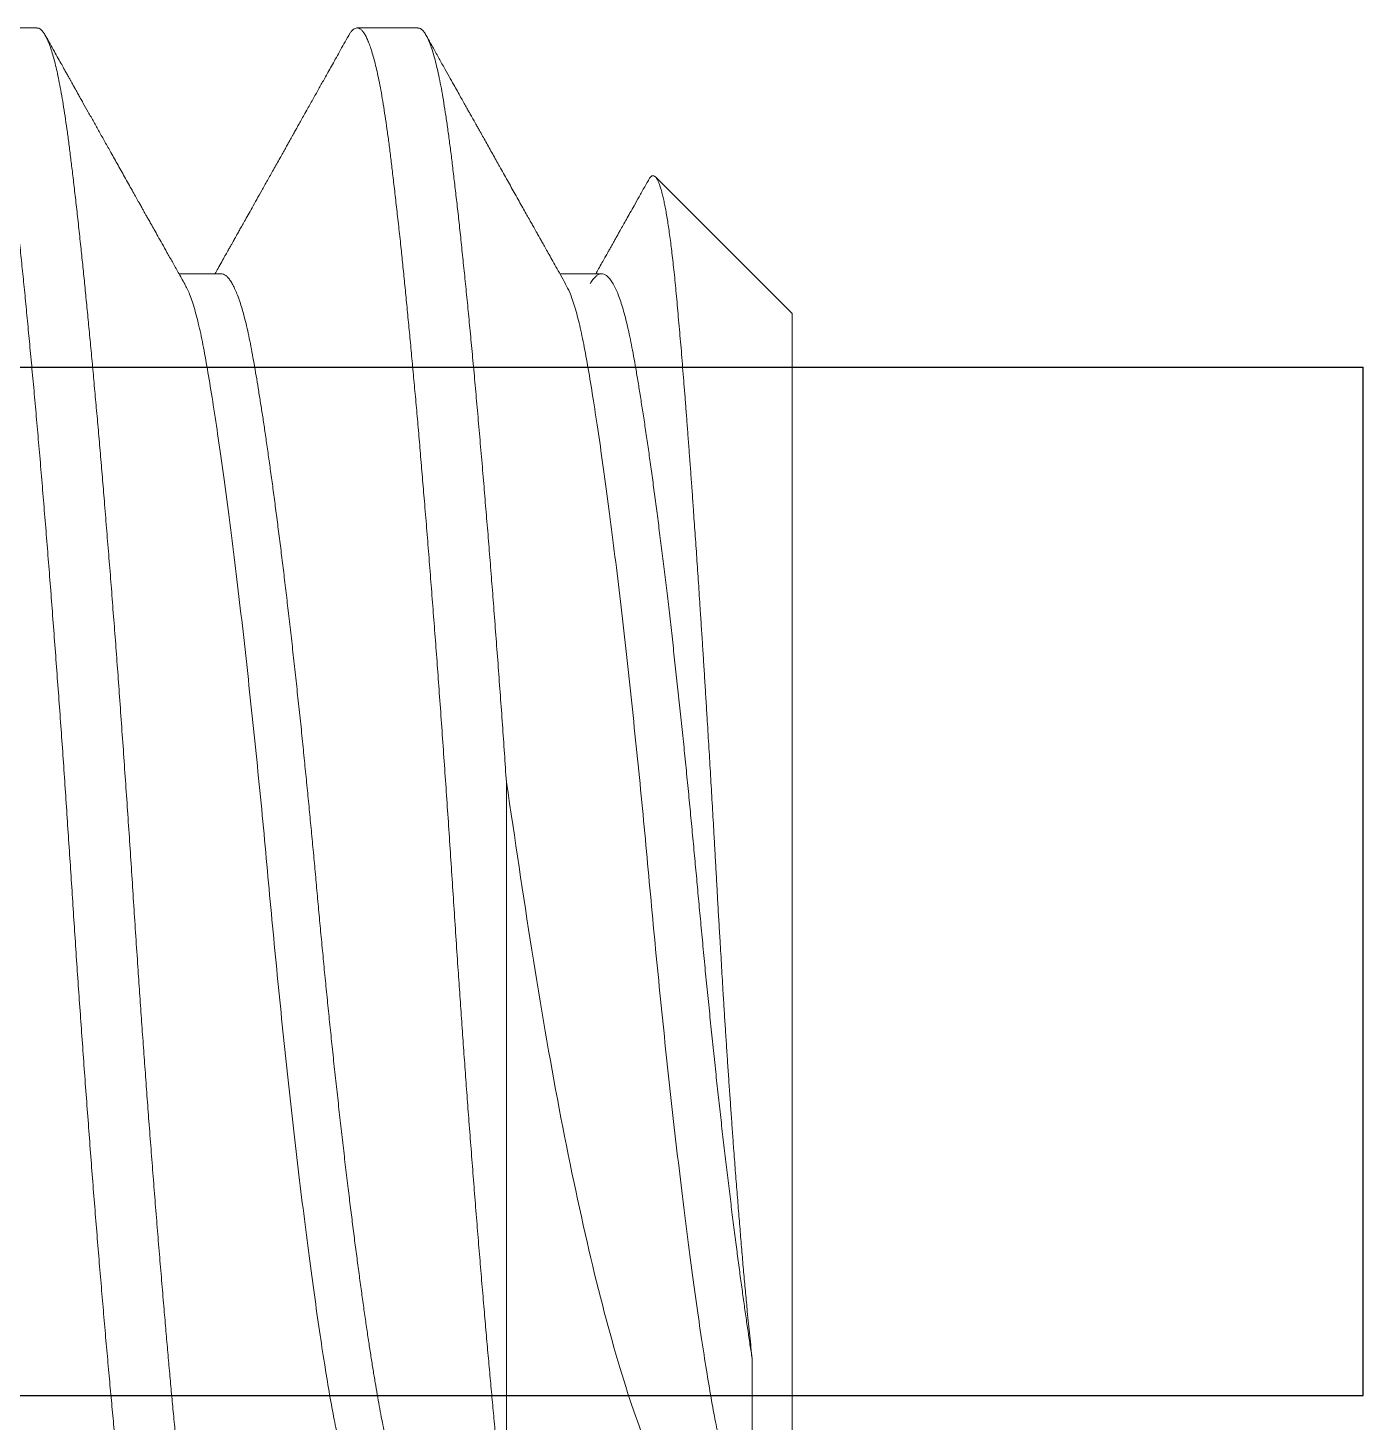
# Model space of a CAD drawing. Header units: inches. Extents: x 1.6 to 15, y -0.1 to 9.4.
# Drawn here: x 12.2843 to 12.406, y 4.4261 to 4.5532 of the extents above; entities that cross this region are included whole.
import ezdxf

# ---------------------------------------------------------------- set-up
doc = ezdxf.new("R2010")
doc.units = ezdxf.units.IN
doc.header["$MEASUREMENT"] = 0
doc.linetypes.add('SLD-Solid', pattern=[0])
doc.layers.add('Delrin', color=18, linetype='Continuous')
doc.layers.add('Screws', color=6, linetype='Continuous')

msp = doc.modelspace()

# ---------------------------------------------------------------- linework, layer by layer
at = {"layer": 'Delrin'}
for p, q in [((12.14353, 4.52228), (12.40603, 4.52228)), ((12.40603, 4.42853), (12.40603, 4.52228)), ((12.14353, 4.42853), (12.40603, 4.42853))]:
    msp.add_line(p, q, dxfattribs=at)
at = {"layer": 'Screws', "color": 7, "linetype": 'SLD-Solid', "lineweight": 15}
for p, q in [((12.28512, 4.55319), (12.27958, 4.55319)), ((12.31984, 4.55319), (12.3143, 4.55319)), ((12.35397, 4.52715), (12.3415, 4.53961)), ((12.30188, 4.53078), (12.29807, 4.53078)), ((12.33661, 4.53078), (12.3328, 4.53078)), ((12.35397, 4.52715), (12.35397, 4.47541)), ((12.32792, 4.41519), (12.32792, 4.48444)), ((12.35397, 4.47541), (12.35397, 4.42367))]:
    msp.add_line(p, q, dxfattribs=at)
for points, knots in [([(12.29694, 4.39763), (12.29688, 4.39763), (12.29675, 4.39764), (12.29655, 4.39778), (12.29634, 4.39802), (12.29614, 4.39836), (12.29593, 4.3988), (12.29573, 4.39933), (12.29553, 4.39995), (12.29533, 4.40066), (12.29514, 4.40146), (12.29495, 4.40234), (12.29476, 4.40332), (12.29458, 4.40438), (12.29439, 4.40552), (12.29422, 4.40674), (12.29405, 4.40803), (12.29387, 4.40939), (12.2937, 4.41084), (12.29352, 4.41238), (12.29333, 4.414), (12.29314, 4.41571), (12.29295, 4.41751), (12.29275, 4.41937), (12.29256, 4.42131), (12.29236, 4.4233), (12.29216, 4.42537), (12.29196, 4.42752), (12.29175, 4.42975), (12.29154, 4.43207), (12.29133, 4.43444), (12.29112, 4.43687), (12.29091, 4.43934), (12.2907, 4.44187), (12.29049, 4.44443), (12.29028, 4.44703), (12.29008, 4.44965), (12.28988, 4.4523), (12.28968, 4.45496), (12.28948, 4.45763), (12.28929, 4.46028), (12.2891, 4.46293), (12.28891, 4.46557), (12.28873, 4.46822), (12.28855, 4.47088), (12.28838, 4.47354), (12.28821, 4.4762), (12.28803, 4.47885), (12.28785, 4.48152), (12.28767, 4.48421), (12.28749, 4.4869), (12.2873, 4.48959), (12.2871, 4.49228), (12.2869, 4.49497), (12.2867, 4.49764), (12.2865, 4.50028), (12.2863, 4.50288), (12.2861, 4.50544), (12.28589, 4.50796), (12.28569, 4.51047), (12.28548, 4.51295), (12.28527, 4.5154), (12.28506, 4.51779), (12.28485, 4.52013), (12.28464, 4.5224), (12.28443, 4.52461), (12.28423, 4.52675), (12.28403, 4.52881), (12.28383, 4.53079), (12.28363, 4.5327), (12.28344, 4.53452), (12.28325, 4.53625), (12.28306, 4.53788), (12.28288, 4.53942), (12.28271, 4.54087), (12.28254, 4.54225), (12.28237, 4.54356), (12.28219, 4.54481), (12.28201, 4.54598), (12.28183, 4.54707), (12.28164, 4.54809), (12.28145, 4.54902), (12.28125, 4.54987), (12.28106, 4.55062), (12.28086, 4.55128), (12.28065, 4.55185), (12.28045, 4.55232), (12.28024, 4.55269), (12.28004, 4.55296), (12.27983, 4.55313), (12.27962, 4.55321), (12.27942, 4.55318), (12.27921, 4.55305), (12.27901, 4.55284), (12.27887, 4.55261), (12.27881, 4.55251)], [0, 0, 0, 0, 0.009381, 0.020443, 0.031492, 0.04252, 0.05352, 0.064485, 0.075214, 0.085896, 0.096524, 0.107093, 0.117811, 0.128456, 0.139021, 0.149501, 0.159891, 0.170281, 0.180761, 0.191302, 0.201922, 0.212616, 0.223377, 0.234199, 0.244882, 0.255611, 0.266381, 0.277185, 0.288237, 0.29931, 0.310396, 0.321489, 0.332581, 0.343664, 0.354732, 0.365752, 0.376742, 0.387695, 0.398604, 0.409462, 0.420071, 0.430618, 0.441099, 0.451507, 0.462047, 0.4725, 0.482871, 0.493288, 0.503794, 0.514383, 0.525049, 0.535764, 0.546545, 0.557385, 0.568278, 0.579217, 0.589999, 0.600813, 0.611651, 0.622508, 0.633597, 0.64469, 0.65578, 0.66686, 0.677921, 0.688957, 0.699961, 0.710901, 0.721795, 0.732636, 0.743418, 0.754135, 0.764591, 0.774972, 0.785274, 0.795491, 0.805859, 0.816304, 0.826835, 0.837448, 0.848136, 0.858895, 0.869718, 0.880575, 0.891483, 0.902435, 0.913424, 0.924444, 0.935289, 0.94615, 0.95702, 0.967891, 0.978979, 0.990054, 1, 1, 1, 1]), ([(12.30325, 4.3983), (12.30319, 4.39821), (12.30307, 4.39801), (12.30289, 4.39781), (12.30271, 4.39767), (12.30253, 4.39761), (12.30234, 4.39763), (12.30216, 4.39773), (12.30198, 4.39791), (12.3018, 4.39816), (12.30161, 4.39851), (12.3014, 4.39896), (12.3012, 4.39955), (12.30099, 4.40024), (12.30079, 4.401), (12.3006, 4.40183), (12.30042, 4.40272), (12.30024, 4.40368), (12.30006, 4.40472), (12.29989, 4.40582), (12.29973, 4.40699), (12.29957, 4.40819), (12.29941, 4.40942), (12.29926, 4.41068), (12.2991, 4.41201), (12.29894, 4.41341), (12.29878, 4.41487), (12.29861, 4.41639), (12.29844, 4.41798), (12.29827, 4.41963), (12.2981, 4.42135), (12.29792, 4.42312), (12.29774, 4.42495), (12.29757, 4.4268), (12.29739, 4.42866), (12.29722, 4.43053), (12.29705, 4.43244), (12.29688, 4.43439), (12.2967, 4.43648), (12.29651, 4.43872), (12.29631, 4.44111), (12.29611, 4.44353), (12.29591, 4.44599), (12.29571, 4.44848), (12.29552, 4.45099), (12.29533, 4.45345), (12.29515, 4.45585), (12.29498, 4.4582), (12.29481, 4.46054), (12.29464, 4.46289), (12.29448, 4.46524), (12.29431, 4.46774), (12.29413, 4.47039), (12.29395, 4.47317), (12.29377, 4.47594), (12.29359, 4.47872), (12.2934, 4.4815), (12.29321, 4.48427), (12.29302, 4.48704), (12.29282, 4.4898), (12.29263, 4.4925), (12.29244, 4.49513), (12.29225, 4.49767), (12.29205, 4.5002), (12.29186, 4.50271), (12.29166, 4.50519), (12.29146, 4.50764), (12.29127, 4.51), (12.29108, 4.51225), (12.2909, 4.51439), (12.29072, 4.5165), (12.29053, 4.51857), (12.29035, 4.52059), (12.29017, 4.52256), (12.28999, 4.52449), (12.28981, 4.52636), (12.28963, 4.52817), (12.28946, 4.52993), (12.28929, 4.53163), (12.2891, 4.53336), (12.28892, 4.53511), (12.28872, 4.53687), (12.28853, 4.53853), (12.28835, 4.54007), (12.28818, 4.54148), (12.28801, 4.54278), (12.28785, 4.544), (12.28768, 4.54516), (12.28751, 4.54626), (12.28734, 4.54728), (12.28716, 4.5482), (12.28699, 4.54904), (12.28682, 4.54978), (12.28665, 4.55045), (12.28647, 4.55105), (12.2863, 4.55158), (12.28612, 4.55204), (12.28594, 4.55242), (12.28576, 4.55273), (12.28558, 4.55296), (12.28539, 4.55312), (12.28524, 4.55319), (12.28515, 4.55318), (12.28512, 4.55318)], [0, 0, 0, 0, 0.009111, 0.018757, 0.028413, 0.038075, 0.047739, 0.057398, 0.06705, 0.076687, 0.086307, 0.097614, 0.108882, 0.120103, 0.131269, 0.14155, 0.151773, 0.161933, 0.172025, 0.182043, 0.191984, 0.201845, 0.210902, 0.220028, 0.229218, 0.23847, 0.247779, 0.257141, 0.266554, 0.276012, 0.285511, 0.295047, 0.304615, 0.314212, 0.323281, 0.332366, 0.341464, 0.350571, 0.359682, 0.370223, 0.380758, 0.391281, 0.401786, 0.412266, 0.422715, 0.433127, 0.442634, 0.4521, 0.461522, 0.470895, 0.480215, 0.489479, 0.500515, 0.511457, 0.522304, 0.533187, 0.544166, 0.555038, 0.565992, 0.577021, 0.588119, 0.598447, 0.608823, 0.619241, 0.629695, 0.640179, 0.650686, 0.661212, 0.67087, 0.680533, 0.690196, 0.699854, 0.709502, 0.719135, 0.728748, 0.738338, 0.747898, 0.757425, 0.766913, 0.77636, 0.787432, 0.798434, 0.809357, 0.820197, 0.83015, 0.840022, 0.849893, 0.859845, 0.869875, 0.879977, 0.890146, 0.899524, 0.908949, 0.918419, 0.927929, 0.937475, 0.947052, 0.956655, 0.96628, 0.975922, 0.985575, 0.995237, 1, 1, 1, 1]), ([(12.32792, 4.41519), (12.32786, 4.41574), (12.32774, 4.41684), (12.32756, 4.41857), (12.32738, 4.42037), (12.32719, 4.42224), (12.327, 4.42417), (12.32681, 4.42613), (12.32663, 4.42812), (12.32644, 4.43011), (12.32626, 4.43215), (12.32607, 4.43424), (12.32588, 4.43643), (12.32569, 4.43872), (12.32549, 4.44111), (12.32529, 4.44353), (12.32509, 4.44599), (12.3249, 4.44848), (12.3247, 4.45099), (12.32451, 4.45345), (12.32433, 4.45586), (12.32416, 4.4582), (12.32399, 4.46055), (12.32383, 4.4629), (12.32366, 4.46524), (12.32349, 4.46774), (12.32331, 4.47039), (12.32313, 4.47317), (12.32295, 4.47595), (12.32277, 4.47872), (12.32258, 4.4815), (12.32239, 4.48427), (12.3222, 4.48704), (12.322, 4.48981), (12.32181, 4.4925), (12.32162, 4.49513), (12.32143, 4.49767), (12.32123, 4.5002), (12.32104, 4.50271), (12.32084, 4.50519), (12.32065, 4.50764), (12.32045, 4.51), (12.32026, 4.51225), (12.32008, 4.51439), (12.3199, 4.5165), (12.31972, 4.51857), (12.31953, 4.52059), (12.31935, 4.52257), (12.31917, 4.52449), (12.31899, 4.52636), (12.31882, 4.52817), (12.31864, 4.52993), (12.31847, 4.53163), (12.31829, 4.53336), (12.3181, 4.53511), (12.3179, 4.53687), (12.31771, 4.53853), (12.31753, 4.54007), (12.31736, 4.54148), (12.3172, 4.54278), (12.31703, 4.544), (12.31686, 4.54516), (12.31669, 4.54626), (12.31652, 4.54728), (12.31634, 4.54821), (12.31617, 4.54904), (12.316, 4.54978), (12.31583, 4.55045), (12.31565, 4.55105), (12.31548, 4.55158), (12.3153, 4.55204), (12.31512, 4.55242), (12.31494, 4.55273), (12.31476, 4.55296), (12.31457, 4.55312), (12.31439, 4.5532), (12.31421, 4.55319), (12.31404, 4.55312), (12.31386, 4.55298), (12.3137, 4.55278), (12.31359, 4.5526), (12.31354, 4.55251)], [0, 0, 0, 0, 0.01273, 0.025531, 0.038396, 0.051318, 0.064291, 0.077307, 0.089612, 0.101943, 0.114294, 0.126657, 0.139028, 0.152361, 0.165686, 0.178995, 0.192281, 0.205535, 0.218751, 0.23192, 0.243944, 0.255917, 0.267834, 0.279688, 0.291476, 0.303193, 0.31715, 0.33099, 0.34471, 0.358474, 0.37236, 0.386111, 0.399964, 0.413914, 0.42795, 0.441013, 0.454136, 0.467313, 0.480534, 0.493794, 0.507084, 0.520396, 0.532612, 0.544834, 0.557055, 0.56927, 0.581473, 0.593656, 0.605815, 0.617944, 0.630035, 0.642084, 0.654085, 0.666033, 0.680037, 0.693951, 0.707767, 0.721477, 0.734065, 0.746551, 0.759036, 0.771623, 0.784308, 0.797085, 0.809947, 0.821808, 0.833729, 0.845707, 0.857735, 0.869808, 0.88192, 0.894066, 0.906239, 0.918434, 0.930644, 0.942863, 0.955086, 0.966607, 0.97812, 0.98962, 1, 1, 1, 1]), ([(12.32792, 4.48444), (12.32786, 4.48531), (12.32774, 4.48707), (12.32756, 4.48969), (12.32737, 4.49231), (12.32718, 4.49493), (12.32698, 4.49753), (12.32679, 4.50007), (12.3266, 4.50254), (12.32641, 4.50494), (12.32622, 4.50731), (12.32602, 4.50965), (12.32583, 4.51202), (12.32562, 4.51442), (12.32541, 4.51683), (12.3252, 4.51919), (12.325, 4.52148), (12.32479, 4.5237), (12.32459, 4.52584), (12.32439, 4.52789), (12.32419, 4.52987), (12.32399, 4.53179), (12.3238, 4.53365), (12.32361, 4.53543), (12.32342, 4.53713), (12.32323, 4.53874), (12.32305, 4.54026), (12.32288, 4.54169), (12.3227, 4.54304), (12.32253, 4.54431), (12.32235, 4.54551), (12.32217, 4.54664), (12.32199, 4.54768), (12.3218, 4.54864), (12.32161, 4.54951), (12.32141, 4.55029), (12.32122, 4.55099), (12.32102, 4.55159), (12.32082, 4.55211), (12.32061, 4.55253), (12.3204, 4.55285), (12.32019, 4.55307), (12.32001, 4.55318), (12.31989, 4.55318), (12.31984, 4.55318)], [0, 0, 0, 0, 0.023363, 0.046878, 0.070533, 0.094314, 0.11821, 0.142205, 0.164907, 0.187673, 0.21049, 0.233346, 0.256228, 0.281142, 0.306056, 0.330952, 0.355814, 0.380627, 0.404932, 0.429158, 0.453291, 0.477316, 0.501705, 0.525953, 0.550046, 0.573971, 0.597714, 0.621265, 0.644619, 0.667996, 0.691572, 0.715335, 0.739275, 0.763376, 0.787193, 0.81114, 0.835205, 0.859372, 0.884124, 0.908951, 0.933839, 0.958771, 0.983731, 1, 1, 1, 1]), ([(12.29859, 4.52986), (12.2984, 4.53021), (12.29802, 4.53087), (12.29748, 4.53183), (12.29699, 4.5327), (12.29655, 4.53348), (12.29616, 4.53418), (12.29582, 4.53478), (12.29553, 4.53529), (12.2953, 4.53571), (12.29511, 4.53604), (12.29497, 4.53629), (12.29487, 4.53647), (12.29479, 4.53661), (12.29471, 4.53675), (12.29459, 4.53697), (12.29441, 4.5373), (12.29415, 4.53775), (12.29386, 4.53827), (12.29354, 4.53885), (12.2932, 4.53945), (12.29285, 4.54007), (12.29251, 4.54067), (12.29219, 4.54125), (12.29179, 4.54197), (12.29132, 4.54279), (12.2908, 4.54373), (12.2903, 4.54463), (12.2898, 4.54551), (12.2894, 4.54622), (12.28909, 4.54677), (12.28889, 4.54714), (12.28873, 4.54741), (12.28864, 4.54759), (12.28858, 4.54768), (12.28854, 4.54776), (12.2885, 4.54783), (12.28846, 4.54791), (12.28839, 4.54804), (12.28829, 4.54821), (12.28817, 4.54843), (12.28802, 4.54869), (12.28784, 4.54901), (12.28763, 4.5494), (12.28736, 4.54987), (12.28705, 4.55043), (12.28669, 4.55107), (12.2863, 4.55177), (12.28603, 4.55226), (12.28588, 4.55251)], [0, 0, 0, 0, 0.046215, 0.088547, 0.126994, 0.16155, 0.192214, 0.218982, 0.241852, 0.259807, 0.274308, 0.285354, 0.292944, 0.298153, 0.304231, 0.311401, 0.327485, 0.347531, 0.371542, 0.396334, 0.423878, 0.451229, 0.477807, 0.503613, 0.528644, 0.572171, 0.613137, 0.652448, 0.6912, 0.729396, 0.74703, 0.764236, 0.778066, 0.783158, 0.787337, 0.790602, 0.792982, 0.79648, 0.801942, 0.809492, 0.819133, 0.830864, 0.844685, 0.860597, 0.882452, 0.907319, 0.935198, 0.966092, 1, 1, 1, 1]), ([(12.31354, 4.55251), (12.31339, 4.55225), (12.31311, 4.55175), (12.31271, 4.55103), (12.31233, 4.55035), (12.31198, 4.54973), (12.31166, 4.54915), (12.31129, 4.54849), (12.31085, 4.54771), (12.31033, 4.54678), (12.30987, 4.54596), (12.30949, 4.54529), (12.30922, 4.54479), (12.30898, 4.54437), (12.30876, 4.54398), (12.30859, 4.54368), (12.30845, 4.54342), (12.30832, 4.54319), (12.30816, 4.54291), (12.30797, 4.54258), (12.30776, 4.54219), (12.30753, 4.54178), (12.30716, 4.54113), (12.30669, 4.54029), (12.30614, 4.5393), (12.30563, 4.5384), (12.30517, 4.53757), (12.30475, 4.53683), (12.30438, 4.53617), (12.30407, 4.53561), (12.3038, 4.53515), (12.30359, 4.53476), (12.3034, 4.53443), (12.30327, 4.53421), (12.30318, 4.53404), (12.3031, 4.5339), (12.303, 4.53371), (12.30287, 4.53348), (12.30271, 4.53319), (12.3025, 4.53283), (12.30225, 4.53239), (12.30195, 4.53186), (12.30165, 4.53131), (12.30144, 4.53095), (12.30135, 4.53078)], [0, 0, 0, 0, 0.0357712, 0.0691694, 0.1001947, 0.1288492, 0.155132, 0.1798986, 0.2203747, 0.2629859, 0.307714, 0.3333588, 0.3560152, 0.3756836, 0.3924848, 0.4085784, 0.4176681, 0.4281997, 0.4410821, 0.4563147, 0.4738962, 0.493759, 0.5139436, 0.563396, 0.6089905, 0.6507294, 0.6886164, 0.7226528, 0.7529083, 0.779596, 0.8000355, 0.817758, 0.8327642, 0.845055, 0.8492685, 0.8556478, 0.8642711, 0.8751383, 0.8882483, 0.903601, 0.9249824, 0.9495899, 0.9774217, 1, 1, 1, 1]), ([(12.33332, 4.52986), (12.33316, 4.53013), (12.33287, 4.53065), (12.33245, 4.5314), (12.33208, 4.53206), (12.33175, 4.53265), (12.33146, 4.53315), (12.33122, 4.53358), (12.33103, 4.53392), (12.33088, 4.53419), (12.33076, 4.53439), (12.33068, 4.53455), (12.33061, 4.53467), (12.33052, 4.53483), (12.33039, 4.53507), (12.3302, 4.5354), (12.32997, 4.53581), (12.32971, 4.53628), (12.3294, 4.53682), (12.32907, 4.53741), (12.3286, 4.53824), (12.32801, 4.5393), (12.32732, 4.54052), (12.32667, 4.54169), (12.32606, 4.54278), (12.32559, 4.54361), (12.32528, 4.54417), (12.32511, 4.54446), (12.32498, 4.54471), (12.32488, 4.54489), (12.3248, 4.54503), (12.32472, 4.54517), (12.32461, 4.54537), (12.32445, 4.54564), (12.32425, 4.54601), (12.32401, 4.54643), (12.32374, 4.54691), (12.32344, 4.54745), (12.32309, 4.54807), (12.32269, 4.54879), (12.32222, 4.54962), (12.32172, 4.55052), (12.32118, 4.55149), (12.3208, 4.55217), (12.32061, 4.55251)], [0, 0, 0, 0, 0.0364487, 0.0693608, 0.098732, 0.124561, 0.1468448, 0.1655816, 0.1807699, 0.1924073, 0.2010553, 0.2078834, 0.2129284, 0.217213, 0.2287761, 0.2444087, 0.2618735, 0.2826075, 0.3066121, 0.3335292, 0.3611782, 0.4165519, 0.473335, 0.5226203, 0.5719755, 0.617678, 0.6321588, 0.6457896, 0.6566648, 0.664533, 0.6696654, 0.6755274, 0.6831679, 0.6960403, 0.7120396, 0.7310616, 0.7523684, 0.7758174, 0.8014096, 0.8349493, 0.8715767, 0.9112933, 0.9541006, 1, 1, 1, 1]), ([(12.34091, 4.53939), (12.34088, 4.53932), (12.34075, 4.5391), (12.34045, 4.53857), (12.34004, 4.53783), (12.33959, 4.53704), (12.3392, 4.53635), (12.33887, 4.53576), (12.33857, 4.53522), (12.33832, 4.53478), (12.33811, 4.53441), (12.33794, 4.5341), (12.33778, 4.53381), (12.33762, 4.53352), (12.33746, 4.53324), (12.33729, 4.53295), (12.33711, 4.53262), (12.33689, 4.53223), (12.33662, 4.53176), (12.33634, 4.53126), (12.33616, 4.53093), (12.33607, 4.53078)], [0, 0, 0, 0, 0.022255, 0.079467, 0.184361, 0.279344, 0.355778, 0.424319, 0.485279, 0.542444, 0.579069, 0.614509, 0.648763, 0.68183, 0.713713, 0.747043, 0.782958, 0.82857, 0.883875, 0.948868, 1, 1, 1, 1]), ([(12.34091, 4.53939), (12.34093, 4.53942), (12.34099, 4.53953), (12.34108, 4.53963), (12.34119, 4.53971), (12.3413, 4.53973), (12.34141, 4.5397), (12.34151, 4.53962), (12.34161, 4.53949), (12.34171, 4.5393), (12.34182, 4.53907), (12.34192, 4.53879), (12.34203, 4.53846), (12.34213, 4.53807), (12.34224, 4.53763), (12.34234, 4.53714), (12.34245, 4.5366), (12.34255, 4.53602), (12.34265, 4.53539), (12.34275, 4.53472), (12.34285, 4.53401), (12.34295, 4.53326), (12.34304, 4.53245), (12.34314, 4.5316), (12.34324, 4.53069), (12.34333, 4.52973), (12.34343, 4.52873), (12.34352, 4.52768), (12.34362, 4.52658), (12.34372, 4.52545), (12.34382, 4.52431), (12.34392, 4.52315), (12.34401, 4.52195), (12.34411, 4.5207), (12.34422, 4.51943), (12.34432, 4.5181), (12.34442, 4.51673), (12.34453, 4.51532), (12.34464, 4.51387), (12.34475, 4.51239), (12.34486, 4.51087), (12.34498, 4.50912), (12.34512, 4.50714), (12.34528, 4.5049), (12.34543, 4.50261), (12.34557, 4.50052), (12.34569, 4.49865), (12.3458, 4.49702), (12.3459, 4.49537), (12.34601, 4.49371), (12.34611, 4.49202), (12.34623, 4.49008), (12.34637, 4.48786), (12.34652, 4.48537), (12.34666, 4.48286), (12.34679, 4.48061), (12.34691, 4.47862), (12.347, 4.4769), (12.3471, 4.47518), (12.34719, 4.47346), (12.34729, 4.47173), (12.34741, 4.46977), (12.34754, 4.46758), (12.34767, 4.46544), (12.34778, 4.46357), (12.34788, 4.46198), (12.34799, 4.46039), (12.34809, 4.45881), (12.3482, 4.45723), (12.34831, 4.45566), (12.34842, 4.45411), (12.34853, 4.45258), (12.34865, 4.45088), (12.34879, 4.44903), (12.34895, 4.44705), (12.3491, 4.44511), (12.34926, 4.44321), (12.34941, 4.44136), (12.34957, 4.43957), (12.34973, 4.43784), (12.34987, 4.43634), (12.35, 4.43505), (12.35011, 4.43395), (12.35022, 4.43289), (12.35029, 4.43222), (12.35033, 4.43188)], [0, 0, 0, 0, 0.006658, 0.018715, 0.030774, 0.042831, 0.054017, 0.065204, 0.07639, 0.087653, 0.098918, 0.110181, 0.12169, 0.1332, 0.144709, 0.156301, 0.167897, 0.17949, 0.190675, 0.201863, 0.213048, 0.224311, 0.235577, 0.24684, 0.258352, 0.269867, 0.281379, 0.292982, 0.304588, 0.316191, 0.327176, 0.338163, 0.349148, 0.360216, 0.371286, 0.382354, 0.393685, 0.405019, 0.41635, 0.427772, 0.439197, 0.450619, 0.466428, 0.482237, 0.498156, 0.514074, 0.524918, 0.535763, 0.546606, 0.557529, 0.568454, 0.579377, 0.595186, 0.610995, 0.626914, 0.642833, 0.653679, 0.664527, 0.675373, 0.686303, 0.697236, 0.708167, 0.723719, 0.739272, 0.749719, 0.760168, 0.770616, 0.781314, 0.792015, 0.802713, 0.813498, 0.824286, 0.835072, 0.849911, 0.864751, 0.879693, 0.894636, 0.909904, 0.925172, 0.940552, 0.955932, 0.966928, 0.977924, 0.988962, 1, 1, 1, 1]), ([(12.3149, 4.42008), (12.31482, 4.42007), (12.31457, 4.42004), (12.31416, 4.42043), (12.31368, 4.42121), (12.31321, 4.42239), (12.31275, 4.42392), (12.31232, 4.42578), (12.31191, 4.42794), (12.31149, 4.43043), (12.31105, 4.43324), (12.31059, 4.43639), (12.31011, 4.43986), (12.30962, 4.4436), (12.30913, 4.44759), (12.30863, 4.45179), (12.30814, 4.45614), (12.30766, 4.46059), (12.3072, 4.46511), (12.30676, 4.46963), (12.30633, 4.47413), (12.30593, 4.47862), (12.3055, 4.48313), (12.30504, 4.48766), (12.30457, 4.49215), (12.30409, 4.49657), (12.3036, 4.50086), (12.3031, 4.50497), (12.30261, 4.50886), (12.30213, 4.51249), (12.30165, 4.51582), (12.3012, 4.51883), (12.30076, 4.5215), (12.30036, 4.52384), (12.29994, 4.52587), (12.2995, 4.52759), (12.29905, 4.52896), (12.29874, 4.52956), (12.29859, 4.52984)], [0, 0, 0, 0, 0.0144963, 0.0433799, 0.0721028, 0.1005619, 0.1286599, 0.156307, 0.1834564, 0.2108357, 0.2387091, 0.2669915, 0.2955893, 0.3244022, 0.3533251, 0.3822505, 0.4110708, 0.4396806, 0.4679794, 0.4958733, 0.5232768, 0.5504142, 0.5780389, 0.6061182, 0.6345629, 0.663276, 0.6921547, 0.7210923, 0.7499809, 0.7787138, 0.8071877, 0.8353048, 0.8629753, 0.8901395, 0.9174935, 0.9453453, 0.9736103, 1, 1, 1, 1]), ([(12.31819, 4.42096), (12.31818, 4.42097), (12.3181, 4.4211), (12.31796, 4.42141), (12.31775, 4.42189), (12.31754, 4.42246), (12.31733, 4.42312), (12.31712, 4.42388), (12.31691, 4.4247), (12.31671, 4.4256), (12.31651, 4.42655), (12.31633, 4.42756), (12.31614, 4.4286), (12.31596, 4.4297), (12.31577, 4.43086), (12.31557, 4.43209), (12.31537, 4.43339), (12.31517, 4.43475), (12.31496, 4.43618), (12.31475, 4.43767), (12.31454, 4.43922), (12.31433, 4.44081), (12.31411, 4.44245), (12.3139, 4.44413), (12.31368, 4.44585), (12.31346, 4.44767), (12.31323, 4.44957), (12.313, 4.45156), (12.31277, 4.45359), (12.31254, 4.45564), (12.31231, 4.45772), (12.31209, 4.45978), (12.31188, 4.46182), (12.31167, 4.46382), (12.31147, 4.46583), (12.31127, 4.46784), (12.31108, 4.46984), (12.31089, 4.47183), (12.31071, 4.47381), (12.31053, 4.47579), (12.31035, 4.47777), (12.31016, 4.47974), (12.30997, 4.48172), (12.30978, 4.48369), (12.30958, 4.48566), (12.30938, 4.48768), (12.30917, 4.48975), (12.30894, 4.49186), (12.30872, 4.49395), (12.30849, 4.49603), (12.30826, 4.49807), (12.30803, 4.50004), (12.30781, 4.50194), (12.30759, 4.50377), (12.30737, 4.50555), (12.30715, 4.50729), (12.30693, 4.50898), (12.30672, 4.51062), (12.3065, 4.5122), (12.30629, 4.51373), (12.30608, 4.5152), (12.30588, 4.51659), (12.30568, 4.51791), (12.30548, 4.51916), (12.30529, 4.52035), (12.3051, 4.5215), (12.30491, 4.52261), (12.30472, 4.52367), (12.30453, 4.52467), (12.30433, 4.5256), (12.30413, 4.52646), (12.30392, 4.52724), (12.30372, 4.52794), (12.30351, 4.52855), (12.3033, 4.5291), (12.30309, 4.52957), (12.30288, 4.52997), (12.30266, 4.53029), (12.30245, 4.53053), (12.30223, 4.5307), (12.30204, 4.53078), (12.30192, 4.53078), (12.30188, 4.53077)], [0, 0, 0, 0, 0.001339, 0.013811, 0.02623, 0.038588, 0.051856, 0.065035, 0.078115, 0.091087, 0.103943, 0.116678, 0.128712, 0.140853, 0.153097, 0.165435, 0.177861, 0.190367, 0.202945, 0.215587, 0.228283, 0.241025, 0.253577, 0.266155, 0.278751, 0.291358, 0.304971, 0.318573, 0.332154, 0.345701, 0.359205, 0.372654, 0.385275, 0.39783, 0.41031, 0.422708, 0.435016, 0.447226, 0.459332, 0.471332, 0.483372, 0.495519, 0.507549, 0.519669, 0.531874, 0.544157, 0.557497, 0.57091, 0.584382, 0.597905, 0.611468, 0.625059, 0.63789, 0.650726, 0.663559, 0.676379, 0.689177, 0.701943, 0.714669, 0.727345, 0.739963, 0.752514, 0.764767, 0.776941, 0.789028, 0.801021, 0.81386, 0.826584, 0.839368, 0.852274, 0.865291, 0.878413, 0.890872, 0.903408, 0.916012, 0.928677, 0.941393, 0.954151, 0.966943, 0.97976, 0.992591, 1, 1, 1, 1]), ([(12.34963, 4.42008), (12.34952, 4.42008), (12.34925, 4.42007), (12.34882, 4.42052), (12.34833, 4.42136), (12.34787, 4.42259), (12.34742, 4.42417), (12.34698, 4.42607), (12.34658, 4.42828), (12.34616, 4.43081), (12.34571, 4.43367), (12.34525, 4.43687), (12.34477, 4.44037), (12.34428, 4.44416), (12.34378, 4.44818), (12.34329, 4.4524), (12.3428, 4.45677), (12.34232, 4.46123), (12.34186, 4.46575), (12.34142, 4.47027), (12.341, 4.47477), (12.34059, 4.47926), (12.34016, 4.48377), (12.3397, 4.4883), (12.33923, 4.49279), (12.33875, 4.49719), (12.33825, 4.50146), (12.33776, 4.50554), (12.33727, 4.50939), (12.33678, 4.51298), (12.33631, 4.51627), (12.33586, 4.51923), (12.33543, 4.52185), (12.33502, 4.52415), (12.3346, 4.52614), (12.33416, 4.5278), (12.33373, 4.52907), (12.33344, 4.52959), (12.33332, 4.52982)], [0, 0, 0, 0, 0.0186148, 0.0474824, 0.0761743, 0.1045881, 0.1326275, 0.160204, 0.1873239, 0.2147787, 0.2427161, 0.2710495, 0.2996845, 0.3285199, 0.3574502, 0.3863675, 0.4151644, 0.4437363, 0.4719834, 0.4998128, 0.5271405, 0.5543232, 0.582018, 0.6101553, 0.6386446, 0.667388, 0.696282, 0.7252195, 0.7540928, 0.7827954, 0.8112246, 0.8392838, 0.8668842, 0.8940115, 0.9214415, 0.9493578, 0.9776745, 1, 1, 1, 1]), ([(12.35033, 4.43188), (12.35026, 4.43231), (12.35013, 4.43316), (12.34993, 4.43453), (12.34972, 4.43595), (12.34951, 4.43744), (12.3493, 4.43899), (12.34908, 4.4406), (12.34886, 4.44229), (12.34863, 4.44407), (12.3484, 4.44594), (12.34816, 4.44786), (12.34793, 4.44983), (12.34769, 4.45183), (12.34746, 4.45387), (12.34723, 4.45594), (12.347, 4.45807), (12.34677, 4.46025), (12.34654, 4.46248), (12.34631, 4.46471), (12.34608, 4.46695), (12.34587, 4.46919), (12.34566, 4.47139), (12.34546, 4.47354), (12.34527, 4.47564), (12.34507, 4.47775), (12.34487, 4.47987), (12.34467, 4.482), (12.34446, 4.48413), (12.34425, 4.48627), (12.34403, 4.48844), (12.3438, 4.49064), (12.34356, 4.49285), (12.34332, 4.49504), (12.34308, 4.49721), (12.34284, 4.49934), (12.3426, 4.5014), (12.34236, 4.50338), (12.34213, 4.50529), (12.34189, 4.50715), (12.34166, 4.50895), (12.34143, 4.5107), (12.3412, 4.51238), (12.34098, 4.514), (12.34075, 4.51557), (12.34053, 4.51709), (12.3403, 4.51855), (12.34009, 4.51993), (12.33987, 4.52123), (12.33967, 4.52244), (12.33947, 4.52355), (12.33927, 4.52457), (12.33907, 4.52551), (12.33887, 4.52639), (12.33866, 4.52719), (12.33845, 4.52792), (12.33823, 4.52858), (12.33801, 4.52915), (12.33778, 4.52965), (12.33754, 4.53007), (12.3373, 4.5304), (12.33706, 4.53063), (12.33681, 4.53077), (12.33657, 4.5308), (12.33633, 4.53074), (12.33609, 4.53058), (12.33586, 4.53033), (12.33568, 4.53009), (12.33558, 4.5299), (12.33555, 4.52985)], [0, 0, 0, 0, 0.013892, 0.027876, 0.041942, 0.056082, 0.070284, 0.08454, 0.098839, 0.114019, 0.129223, 0.144438, 0.159653, 0.174854, 0.190028, 0.205164, 0.220249, 0.235984, 0.251636, 0.267193, 0.282641, 0.297969, 0.313165, 0.327538, 0.341774, 0.35604, 0.370443, 0.384973, 0.399622, 0.414379, 0.429234, 0.444889, 0.460626, 0.476432, 0.492294, 0.508196, 0.524124, 0.53934, 0.554554, 0.569753, 0.584926, 0.600059, 0.615139, 0.630156, 0.645098, 0.660657, 0.676108, 0.69144, 0.70664, 0.721698, 0.736608, 0.750884, 0.765295, 0.779834, 0.79449, 0.809254, 0.824114, 0.839061, 0.854083, 0.869888, 0.885748, 0.901649, 0.917577, 0.933517, 0.949455, 0.964653, 0.979823, 0.994953, 1, 1, 1, 1]), ([(12.35033, 4.42044), (12.34917, 4.41869), (12.34805, 4.41762), (12.34588, 4.41683), (12.34483, 4.41713), (12.34289, 4.41909), (12.34201, 4.4208), (12.34017, 4.42519), (12.33921, 4.42792), (12.33731, 4.43425), (12.33637, 4.43782), (12.33452, 4.44576), (12.3336, 4.45013), (12.33186, 4.45927), (12.33103, 4.46412), (12.32944, 4.47415), (12.32871, 4.47926), (12.32792, 4.48444)], [0, 0, 0, 0, 0.125, 0.125, 0.25, 0.25, 0.375, 0.375, 0.5, 0.5, 0.625, 0.625, 0.75, 0.75, 0.875, 0.875, 1, 1, 1, 1]), ([(12.35033, 4.43188), (12.35033, 4.43144), (12.35033, 4.43056), (12.35033, 4.42932), (12.35033, 4.42814), (12.35033, 4.42704), (12.35033, 4.42602), (12.35033, 4.42507), (12.35033, 4.4242), (12.35033, 4.4234), (12.35033, 4.42268), (12.35033, 4.42204), (12.35033, 4.42148), (12.35033, 4.42102), (12.35033, 4.42065), (12.35033, 4.42037), (12.35033, 4.42017), (12.35033, 4.42005), (12.35033, 4.42004), (12.35033, 4.42003)], [0, 0, 0, 0, 0.058821, 0.117732, 0.176919, 0.236197, 0.295064, 0.35393, 0.413162, 0.472395, 0.532776, 0.593158, 0.653935, 0.714713, 0.77235, 0.829988, 0.88797, 0.945951, 1, 1, 1, 1])]:
    msp.add_open_spline(points, degree=3, knots=knots, dxfattribs=at)

doc.saveas('drawing.dxf')
